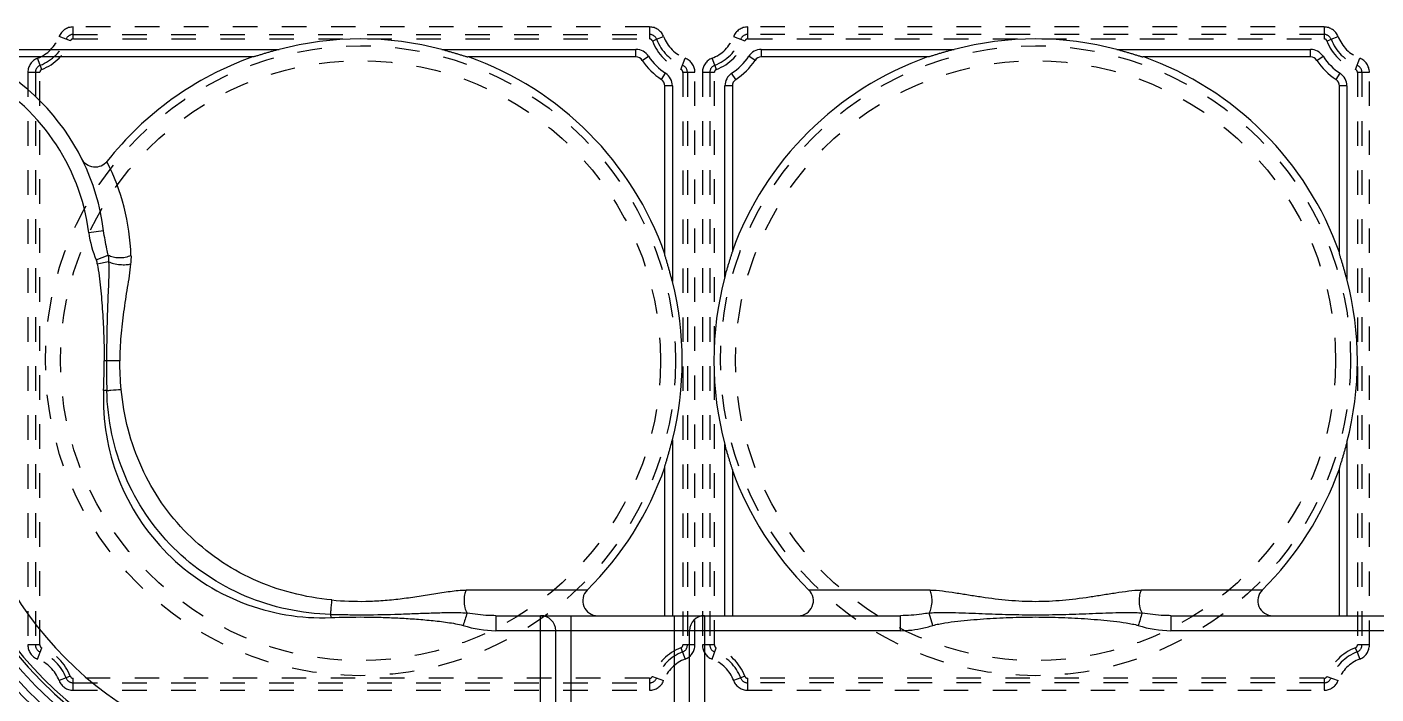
# Model space of a CAD drawing. Header units: millimetres. Extents: x -840 to 1682, y -9216 to -2117.
# Drawn here: x 574.1 to 664, y -2551.6 to -2507.1 of the extents above; entities that cross this region are included whole.
import ezdxf

# ---------------------------------------------------------------- set-up
doc = ezdxf.new("R2010")
doc.units = ezdxf.units.MM
doc.header["$LTSCALE"] = 16.335
doc.linetypes.add('HIDDEN', pattern=[0.2, 0.1, -0.1])
doc.layers.get('0').update_dxf_attribs({"linetype": 'CONTINUOUS'})
doc.layers.add('DEFAULT_2', color=8, linetype='HIDDEN')

msp = doc.modelspace()

# ---------------------------------------------------------------- linework, layer by layer
at = {"color": 7, "linetype": 'Continuous'}
for p, q in [((569.718, -2508.612), (590.907, -2508.612)), ((601.758, -2508.612), (614.695, -2508.612)), ((614.695, -2509.112), (614.695, -2508.612)), ((623.046, -2508.612), (623.046, -2509.112)), ((623.046, -2508.612), (635.907, -2508.612)), ((646.758, -2508.612), (659.657, -2508.612)), ((659.657, -2509.112), (659.657, -2508.612)), ((589.178, -2509.112), (570.871, -2509.112)), ((614.695, -2509.112), (603.487, -2509.112)), ((615.112, -2509.337), (615.53, -2509.062)), ((622.629, -2509.337), (622.211, -2509.062)), ((634.178, -2509.112), (623.046, -2509.112)), ((659.657, -2509.112), (648.487, -2509.112)), ((660.074, -2509.337), (660.492, -2509.062)), ((616.396, -2510.621), (616.671, -2510.203)), ((621.346, -2510.621), (621.071, -2510.203)), ((661.357, -2510.621), (661.632, -2510.203)), ((616.621, -2522.317), (616.621, -2511.038)), ((617.121, -2511.038), (616.621, -2511.038)), ((617.121, -2511.038), (617.121, -2524.085)), ((620.621, -2523.793), (620.621, -2511.038)), ((621.121, -2511.038), (620.621, -2511.038)), ((621.121, -2511.038), (621.121, -2522.101)), ((661.582, -2522.208), (661.582, -2511.038)), ((662.082, -2511.038), (661.582, -2511.038)), ((662.082, -2511.038), (662.082, -2523.937)), ((579.211, -2520.709), (578.219, -2520.836)), ((578.707, -2522.648), (579.514, -2522.334)), ((579.538, -2522.765), (578.779, -2522.918)), ((580.288, -2529.362), (579.245, -2529.362)), ((579.421, -2531.353), (579.203, -2531.345)), ((617.121, -2534.64), (617.121, -2546.362)), ((620.621, -2546.362), (620.621, -2534.932)), ((662.082, -2534.788), (662.082, -2546.362)), ((616.621, -2546.362), (616.621, -2536.408)), ((621.121, -2536.624), (621.121, -2546.362)), ((661.582, -2546.362), (661.582, -2536.517)), ((611.44, -2544.651), (603.371, -2544.651)), ((634.294, -2544.651), (626.224, -2544.651)), ((656.44, -2544.651), (648.371, -2544.651)), ((594.341, -2546.274), (594.35, -2546.492)), ((605.346, -2546.362), (605.346, -2547.362)), ((605.346, -2546.362), (632.319, -2546.362)), ((608.341, -2557.741), (608.341, -2546.362)), ((610.341, -2546.362), (610.341, -2557.488)), ((617.264, -2557.488), (617.264, -2546.362)), ((619.264, -2546.362), (619.264, -2557.741)), ((632.319, -2547.362), (632.319, -2546.362)), ((634.492, -2547.013), (634.229, -2546.188)), ((650.346, -2546.362), (677.319, -2546.362)), ((650.346, -2546.362), (650.346, -2547.362)), ((632.319, -2547.362), (605.346, -2547.362)), ((609.341, -2557.626), (609.341, -2547.362)), ((618.264, -2557.626), (618.264, -2547.362)), ((677.319, -2547.362), (650.346, -2547.362))]:
    msp.add_line(p, q, dxfattribs=at)
for centre, radius, start, end in [((564.332, -2522.612), 15, 7.29016, 81.70679), ((596.332, -2529.362), 21.448, 75.34658, 104.65342), ((641.332, -2529.362), 21.448, 75.34658, 104.65342), ((614.695, -2509.612), 1, 33.36701, 90), ((623.046, -2509.612), 1, 90, 146.63299), ((659.657, -2509.612), 1, 33.36701, 90), ((596.332, -2529.362), 21.494, 109.59012, 141.83756), ((596.332, -2529.362), 21.494, 19.28489, 70.40988), ((614.695, -2509.612), 0.5, 33.36701, 90), ((618.871, -2506.862), 4.5, 213.36701, 236.63299), ((618.871, -2506.862), 4, 213.36701, 236.63299), ((618.871, -2506.862), 4, 303.36701, 326.63299), ((641.332, -2529.362), 21.494, 109.59012, 160.10915), ((618.871, -2506.862), 4.5, 303.36701, 326.63299), ((623.046, -2509.612), 0.5, 90, 146.63299), ((641.332, -2529.362), 21.494, 19.59012, 70.40988), ((659.657, -2509.612), 0.5, 33.36701, 90), ((663.832, -2506.862), 4.5, 213.36701, 236.63299), ((663.832, -2506.862), 4, 213.36701, 236.63299), ((564.332, -2522.612), 14, 7.29006, 62.26808), ((616.121, -2511.038), 0.5, 0, 56.63299), ((616.121, -2511.038), 1, 0, 56.63299), ((621.621, -2511.038), 1, 123.36701, 180), ((621.621, -2511.038), 0.5, 123.36701, 180), ((661.082, -2511.038), 0.5, 0, 56.63299), ((661.082, -2511.038), 1, 0, 56.63299), ((565.756, -2522.912), 15.287, 2.11766, 26.54079), ((596.332, -2529.362), 21.448, 345.75453, 14.24547), ((641.332, -2529.362), 21.448, 164.94945, 195.05055), ((641.332, -2529.362), 21.448, 345.34658, 14.65342), ((530.881, -2529.342), 48.364, 357.62696, 359.97524), ((652.243, -2529.352), 72.85, 180.00801, 181.57417), ((593.832, -2531.862), 81.156, 180, 270), ((593.832, -2531.862), 80.657, 180, 270), ((593.832, -2531.862), 80.158, 180, 270), ((593.832, -2531.862), 79.659, 180, 270), ((593.832, -2531.862), 79.603, 180, 270), ((593.832, -2531.862), 79.104, 180, 270), ((593.832, -2531.862), 71.5, 180, 270), ((593.832, -2531.862), 70, 180, 270), ((593.832, -2531.862), 66, 180, 270), ((593.332, -2532.362), 27.5, 180, 269.99991), ((593.332, -2532.362), 27, 180, 270), ((593.533, -2532.362), 26.55, 180, 269.53745), ((593.533, -2532.362), 26.051, 180, 269.5359), ((596.332, -2529.362), 21.494, 314.65893, 340.71511), ((641.332, -2529.362), 21.494, 199.89085, 225.34107), ((641.332, -2529.362), 21.494, 314.65893, 340.40988), ((593.533, -2532.362), 25.834, 197.87834, 269.5359), ((593.533, -2532.362), 23.837, 197.87692, 269.53226), ((612.143, -2545.362), 1, 134.65939, 270.0415), ((625.522, -2545.362), 1, 269.95856, 45.34053), ((657.143, -2545.362), 1, 134.65935, 270.04149), ((848.284, -2624.4), 257.038, 162.28493, 162.47799), ((608.341, -2547.362), 1, 0, 90), ((619.264, -2547.362), 1, 90, 180), ((851.558, -2611.094), 213.242, 162.27914, 162.51185)]:
    msp.add_arc(centre, radius, start, end, dxfattribs=at)
for points, knots in [([(590.907, -2508.612), (590.75, -2508.654), (590.515, -2508.717), (590.204, -2508.806), (589.973, -2508.874), (589.746, -2508.942), (589.56, -2508.999), (589.417, -2509.044), (589.32, -2509.073), (589.247, -2509.096), (589.201, -2509.108), (589.184, -2509.112), (589.178, -2509.112)], [0, 0, 0, 0, 0.270583, 0.405386, 0.53937, 0.671759, 0.800789, 0.862701, 0.920962, 0.971232, 0.989837, 1, 1, 1, 1]), ([(601.758, -2508.612), (601.915, -2508.654), (602.15, -2508.717), (602.461, -2508.806), (602.692, -2508.874), (602.919, -2508.942), (603.105, -2508.999), (603.247, -2509.044), (603.345, -2509.073), (603.418, -2509.096), (603.464, -2509.108), (603.481, -2509.112), (603.487, -2509.112)], [0, 0, 0, 0, 0.270583, 0.405385, 0.53937, 0.671758, 0.800788, 0.8627, 0.920961, 0.971232, 0.989837, 1, 1, 1, 1]), ([(635.907, -2508.612), (635.75, -2508.654), (635.515, -2508.717), (635.204, -2508.806), (634.973, -2508.874), (634.746, -2508.942), (634.56, -2508.999), (634.417, -2509.044), (634.32, -2509.073), (634.247, -2509.096), (634.201, -2509.108), (634.184, -2509.112), (634.178, -2509.112)], [0, 0, 0, 0, 0.270583, 0.405386, 0.53937, 0.671759, 0.800789, 0.862701, 0.920962, 0.971232, 0.989837, 1, 1, 1, 1]), ([(646.758, -2508.612), (646.915, -2508.654), (647.15, -2508.717), (647.461, -2508.806), (647.692, -2508.874), (647.919, -2508.942), (648.105, -2508.999), (648.247, -2509.044), (648.345, -2509.073), (648.418, -2509.096), (648.464, -2509.108), (648.481, -2509.112), (648.487, -2509.112)], [0, 0, 0, 0, 0.270583, 0.405385, 0.53937, 0.671758, 0.800788, 0.8627, 0.920961, 0.971232, 0.989837, 1, 1, 1, 1]), ([(579.432, -2516.081), (579.329, -2516.212), (579.053, -2516.424), (578.54, -2516.5), (578.054, -2516.322), (577.825, -2516.058), (577.751, -2515.909)], [0, 0, 0, 0, 0.250055, 0.500014, 0.74993, 1, 1, 1, 1]), ([(579.514, -2522.334), (579.484, -2522.195), (579.368, -2521.656), (579.263, -2521.114), (579.211, -2520.709)], [0, 0, 0, 0, 0.2589, 1, 1, 1, 1]), ([(579.514, -2522.334), (579.518, -2522.369), (579.53, -2522.512), (579.534, -2522.656), (579.538, -2522.765)], [0, 0, 0, 0, 0.242733, 1, 1, 1, 1]), ([(581.033, -2522.347), (580.915, -2522.409), (580.645, -2522.494), (580.236, -2522.528), (579.846, -2522.483), (579.612, -2522.397), (579.514, -2522.334)], [0, 0, 0, 0, 0.254511, 0.53312, 0.778402, 1, 1, 1, 1]), ([(581.033, -2522.347), (581.035, -2522.393), (581.037, -2522.582), (581.023, -2522.77), (581.009, -2522.912)], [0, 0, 0, 0, 0.242357, 1, 1, 1, 1]), ([(617.121, -2524.085), (617.08, -2523.924), (617.017, -2523.685), (616.928, -2523.367), (616.86, -2523.131), (616.792, -2522.899), (616.735, -2522.71), (616.69, -2522.564), (616.66, -2522.463), (616.637, -2522.388), (616.626, -2522.341), (616.621, -2522.323), (616.621, -2522.317)], [0, 0, 0, 0, 0.269955, 0.404473, 0.538216, 0.670441, 0.799459, 0.861475, 0.919977, 0.970714, 0.989631, 1, 1, 1, 1]), ([(620.621, -2523.793), (620.662, -2523.639), (620.726, -2523.409), (620.815, -2523.104), (620.883, -2522.877), (620.952, -2522.655), (621.009, -2522.473), (621.053, -2522.334), (621.082, -2522.238), (621.104, -2522.167), (621.116, -2522.123), (621.121, -2522.107), (621.121, -2522.101)], [0, 0, 0, 0, 0.271203, 0.406287, 0.540509, 0.673056, 0.802092, 0.863898, 0.921917, 0.971727, 0.990032, 1, 1, 1, 1]), ([(662.082, -2523.937), (662.041, -2523.78), (661.978, -2523.545), (661.889, -2523.234), (661.821, -2523.003), (661.753, -2522.776), (661.696, -2522.59), (661.651, -2522.447), (661.622, -2522.35), (661.599, -2522.277), (661.587, -2522.231), (661.582, -2522.214), (661.582, -2522.208)], [0, 0, 0, 0, 0.270583, 0.405386, 0.539371, 0.671759, 0.800789, 0.862701, 0.920962, 0.971232, 0.989837, 1, 1, 1, 1]), ([(578.779, -2522.918), (578.884, -2523.44), (579.011, -2524.506), (579.144, -2526.113), (579.226, -2527.736), (579.245, -2528.82), (579.245, -2529.362)], [0, 0, 0, 0, 0.246732, 0.497105, 0.748308, 1, 1, 1, 1]), ([(579.538, -2522.765), (579.572, -2523.311), (579.543, -2524.135), (579.489, -2525.23), (579.447, -2526.331), (579.417, -2527.709), (579.405, -2528.811), (579.393, -2529.362)], [0, 0, 0, 0, 0.248541, 0.373649, 0.498837, 0.749366, 1, 1, 1, 1]), ([(579.538, -2522.765), (579.643, -2522.817), (579.896, -2522.898), (580.291, -2522.961), (580.674, -2522.969), (580.911, -2522.938), (581.009, -2522.912)], [0, 0, 0, 0, 0.235449, 0.525185, 0.797615, 1, 1, 1, 1]), ([(581.009, -2522.912), (580.957, -2523.44), (580.783, -2524.5), (580.529, -2526.098), (580.336, -2527.723), (580.29, -2528.816), (580.288, -2529.362)], [0, 0, 0, 0, 0.244814, 0.495459, 0.7476, 1, 1, 1, 1]), ([(579.203, -2531.344), (579.12, -2533.333), (579.808, -2537.391), (583.171, -2542.523), (588.303, -2545.886), (592.362, -2546.574), (594.35, -2546.492)], [0, 0, 0, 0, 0.249993, 0.49999, 0.749985, 1, 1, 1, 1]), ([(579.421, -2531.353), (579.51, -2531.345), (579.83, -2531.314), (580.15, -2531.287), (580.38, -2531.274)], [0, 0, 0, 0, 0.280423, 1, 1, 1, 1]), ([(594.341, -2546.274), (592.402, -2546.226), (588.516, -2545.407), (583.595, -2542.1), (580.288, -2537.179), (579.469, -2533.293), (579.421, -2531.353)], [0, 0, 0, 0, 0.251102, 0.500008, 0.748914, 1, 1, 1, 1]), ([(594.421, -2545.314), (592.631, -2545.148), (589.081, -2544.245), (584.563, -2541.132), (581.45, -2536.614), (580.547, -2533.064), (580.38, -2531.274)], [0, 0, 0, 0, 0.250811, 0.5, 0.749188, 1, 1, 1, 1]), ([(616.621, -2536.408), (616.621, -2536.402), (616.626, -2536.384), (616.637, -2536.337), (616.66, -2536.262), (616.69, -2536.161), (616.735, -2536.015), (616.792, -2535.825), (616.86, -2535.593), (616.928, -2535.358), (617.017, -2535.04), (617.08, -2534.8), (617.121, -2534.64)], [0, 0, 0, 0, 0.010369, 0.029286, 0.080023, 0.138525, 0.200541, 0.329559, 0.461784, 0.595527, 0.730045, 1, 1, 1, 1]), ([(621.121, -2536.624), (621.121, -2536.618), (621.116, -2536.602), (621.104, -2536.558), (621.082, -2536.487), (621.053, -2536.391), (621.009, -2536.252), (620.952, -2536.07), (620.883, -2535.848), (620.815, -2535.621), (620.726, -2535.316), (620.662, -2535.086), (620.621, -2534.932)], [0, 0, 0, 0, 0.009968, 0.028273, 0.078083, 0.136102, 0.197908, 0.326944, 0.459491, 0.593713, 0.728797, 1, 1, 1, 1]), ([(662.082, -2534.788), (662.041, -2534.945), (661.978, -2535.18), (661.889, -2535.491), (661.821, -2535.722), (661.753, -2535.949), (661.696, -2536.135), (661.651, -2536.277), (661.622, -2536.375), (661.599, -2536.448), (661.587, -2536.494), (661.582, -2536.511), (661.582, -2536.517)], [0, 0, 0, 0, 0.270583, 0.405385, 0.53937, 0.671758, 0.800788, 0.8627, 0.920961, 0.971232, 0.989837, 1, 1, 1, 1]), ([(594.421, -2545.314), (595.177, -2545.39), (596.319, -2545.431), (597.836, -2545.359), (598.969, -2545.244), (600.093, -2545.087), (601.205, -2544.908), (602.122, -2544.763), (602.842, -2544.674), (603.197, -2544.651), (603.371, -2544.651)], [0, 0, 0, 0, 0.253153, 0.379761, 0.506299, 0.632578, 0.758142, 0.881743, 0.942105, 1, 1, 1, 1]), ([(603.371, -2544.651), (603.322, -2544.754), (603.254, -2544.99), (603.232, -2545.233), (603.232, -2545.362)], [0, 0, 0, 0, 0.468773, 1, 1, 1, 1]), ([(634.294, -2544.651), (634.572, -2544.648), (635.14, -2544.709), (635.995, -2544.833), (636.868, -2544.974), (638.047, -2545.159), (639.533, -2545.348), (641.332, -2545.435), (643.132, -2545.348), (644.618, -2545.159), (645.797, -2544.974), (646.67, -2544.833), (647.525, -2544.709), (648.092, -2544.648), (648.371, -2544.651)], [0, 0, 0, 0, 0.058884, 0.120407, 0.182988, 0.246143, 0.372981, 0.499999, 0.627015, 0.753852, 0.817007, 0.879586, 0.941117, 1, 1, 1, 1]), ([(634.433, -2545.362), (634.433, -2545.233), (634.411, -2544.99), (634.343, -2544.754), (634.294, -2544.651)], [0, 0, 0, 0, 0.531227, 1, 1, 1, 1]), ([(648.371, -2544.651), (648.322, -2544.754), (648.254, -2544.99), (648.232, -2545.233), (648.232, -2545.362)], [0, 0, 0, 0, 0.468773, 1, 1, 1, 1]), ([(594.341, -2546.274), (594.35, -2546.184), (594.381, -2545.865), (594.408, -2545.545), (594.421, -2545.315)], [0, 0, 0, 0, 0.280881, 1, 1, 1, 1]), ([(603.232, -2545.362), (603.232, -2545.519), (603.262, -2545.805), (603.362, -2546.081), (603.435, -2546.188)], [0, 0, 0, 0, 0.547281, 1, 1, 1, 1]), ([(634.23, -2546.188), (634.303, -2546.081), (634.403, -2545.805), (634.433, -2545.519), (634.433, -2545.362)], [0, 0, 0, 0, 0.452719, 1, 1, 1, 1]), ([(648.232, -2545.362), (648.232, -2545.519), (648.262, -2545.805), (648.362, -2546.081), (648.435, -2546.188)], [0, 0, 0, 0, 0.547281, 1, 1, 1, 1]), ([(594.341, -2546.274), (594.722, -2546.28), (595.483, -2546.296), (597.005, -2546.308), (598.526, -2546.273), (600.046, -2546.216), (600.995, -2546.181), (601.753, -2546.156), (602.319, -2546.15), (602.879, -2546.153), (603.252, -2546.161), (603.435, -2546.188)], [0, 0, 0, 0, 0.12548, 0.250959, 0.501904, 0.627315, 0.752561, 0.81503, 0.877337, 0.939214, 1, 1, 1, 1]), ([(594.35, -2546.492), (595.095, -2546.461), (596.213, -2546.44), (597.702, -2546.466), (598.818, -2546.511), (599.93, -2546.579), (600.854, -2546.657), (601.589, -2546.736), (602.134, -2546.805), (602.663, -2546.89), (603.009, -2546.962), (603.173, -2547.013)], [0, 0, 0, 0, 0.252314, 0.378494, 0.50456, 0.630427, 0.755944, 0.818455, 0.880639, 0.942068, 1, 1, 1, 1]), ([(605.346, -2546.362), (605.189, -2546.362), (604.549, -2546.346), (603.911, -2546.27), (603.435, -2546.188)], [0, 0, 0, 0, 0.245261, 1, 1, 1, 1]), ([(634.23, -2546.188), (634.07, -2546.215), (633.437, -2546.313), (632.796, -2546.362), (632.319, -2546.362)], [0, 0, 0, 0, 0.254316, 1, 1, 1, 1]), ([(634.229, -2546.188), (634.372, -2546.166), (634.662, -2546.153), (635.099, -2546.153), (635.541, -2546.15), (636.132, -2546.162), (636.873, -2546.188), (637.764, -2546.222), (638.655, -2546.255), (639.844, -2546.289), (641.332, -2546.309), (642.82, -2546.289), (644.009, -2546.255), (644.9, -2546.222), (645.791, -2546.189), (646.532, -2546.162), (647.123, -2546.151), (647.565, -2546.153), (648.002, -2546.152), (648.292, -2546.167), (648.435, -2546.188)], [0, 0, 0, 0, 0.030363, 0.061196, 0.092306, 0.123514, 0.1861, 0.24882, 0.311592, 0.374388, 0.499997, 0.625605, 0.688401, 0.751173, 0.813891, 0.876478, 0.90769, 0.938797, 0.969626, 1, 1, 1, 1]), ([(634.492, -2547.013), (634.618, -2546.974), (634.885, -2546.913), (635.434, -2546.817), (636.141, -2546.726), (636.998, -2546.64), (638.15, -2546.549), (639.595, -2546.472), (641.334, -2546.439), (643.072, -2546.472), (644.517, -2546.549), (645.669, -2546.64), (646.526, -2546.726), (647.233, -2546.817), (647.781, -2546.914), (648.047, -2546.974), (648.173, -2547.013)], [0, 0, 0, 0, 0.028881, 0.059412, 0.121646, 0.184388, 0.247352, 0.373606, 0.500079, 0.626552, 0.752805, 0.815769, 0.87851, 0.940741, 0.97126, 1, 1, 1, 1]), ([(650.346, -2546.362), (650.189, -2546.362), (649.549, -2546.346), (648.911, -2546.27), (648.435, -2546.188)], [0, 0, 0, 0, 0.245261, 1, 1, 1, 1]), ([(632.319, -2547.362), (632.503, -2547.363), (632.963, -2547.342), (633.693, -2547.236), (634.229, -2547.095), (634.492, -2547.013)], [0, 0, 0, 0, 0.250031, 0.625013, 1, 1, 1, 1])]:
    msp.add_open_spline(points, degree=3, knots=knots, dxfattribs=at)
for points in [[(578.219, -2520.836), (578.299, -2521.456), (578.481, -2522.065), (578.707, -2522.648)], [(578.707, -2522.648), (578.738, -2522.736), (578.762, -2522.826), (578.779, -2522.918)], [(580.38, -2531.274), (580.321, -2530.639), (580.288, -2530), (580.288, -2529.362)], [(603.173, -2547.013), (603.872, -2547.236), (604.612, -2547.362), (605.346, -2547.362)], [(648.173, -2547.013), (648.872, -2547.236), (649.612, -2547.362), (650.346, -2547.362)]]:
    msp.add_open_spline(points, degree=3, dxfattribs=at)
at = {"layer": 'DEFAULT_2', "color": 8, "linetype": 'HIDDEN'}
for p, q in [((576.991, -2508.041), (576.244, -2507.755)), ((577.178, -2507.912), (577.178, -2507.112)), ((615.601, -2507.112), (577.178, -2507.112)), ((577.178, -2507.612), (615.601, -2507.612)), ((577.19, -2507.912), (615.601, -2507.912)), ((615.601, -2507.112), (615.601, -2507.912)), ((615.792, -2508.051), (616.068, -2507.934)), ((616.068, -2507.934), (616.535, -2507.755)), ((621.206, -2507.755), (621.953, -2508.041)), ((622.14, -2507.912), (622.14, -2507.112)), ((660.563, -2507.112), (622.14, -2507.112)), ((660.563, -2507.612), (622.14, -2507.612)), ((622.152, -2507.912), (660.563, -2507.912)), ((660.563, -2507.112), (660.563, -2507.912)), ((660.753, -2508.051), (661.03, -2507.934)), ((661.03, -2507.934), (661.497, -2507.755)), ((574.98, -2509.665), (574.801, -2509.198)), ((575.097, -2509.941), (574.98, -2509.665)), ((617.692, -2509.945), (617.978, -2509.198)), ((619.942, -2509.665), (619.763, -2509.198)), ((620.059, -2509.941), (619.942, -2509.665)), ((662.654, -2509.945), (662.94, -2509.198)), ((574.159, -2510.132), (574.159, -2548.317)), ((574.159, -2510.132), (574.959, -2510.132)), ((574.659, -2510.132), (574.659, -2548.317)), ((574.959, -2548.305), (574.959, -2510.132)), ((617.821, -2510.132), (618.621, -2510.132)), ((617.821, -2510.143), (617.821, -2548.317)), ((618.121, -2510.132), (618.121, -2548.317)), ((618.621, -2548.317), (618.621, -2510.132)), ((619.121, -2510.132), (619.121, -2548.317)), ((619.121, -2510.132), (619.921, -2510.132)), ((619.621, -2510.132), (619.621, -2548.317)), ((619.921, -2548.305), (619.921, -2510.132)), ((662.782, -2510.132), (663.582, -2510.132)), ((662.782, -2510.143), (662.782, -2548.317)), ((663.082, -2510.132), (663.082, -2548.317)), ((663.582, -2548.317), (663.582, -2510.132)), ((574.959, -2548.317), (574.159, -2548.317)), ((618.621, -2548.317), (617.821, -2548.317)), ((619.921, -2548.317), (619.121, -2548.317)), ((663.582, -2548.317), (662.782, -2548.317)), ((574.801, -2549.251), (575.087, -2548.503)), ((617.682, -2548.507), (617.799, -2548.784)), ((617.799, -2548.784), (617.978, -2549.251)), ((619.763, -2549.251), (620.049, -2548.503)), ((662.644, -2548.507), (662.761, -2548.784)), ((662.761, -2548.784), (662.94, -2549.251)), ((576.711, -2550.514), (576.244, -2550.693)), ((576.988, -2550.398), (576.711, -2550.514)), ((577.178, -2551.336), (577.178, -2550.536)), ((615.589, -2550.536), (577.178, -2550.536)), ((577.178, -2550.836), (615.601, -2550.836)), ((615.601, -2550.536), (615.601, -2551.336)), ((615.788, -2550.407), (616.535, -2550.693)), ((621.673, -2550.514), (621.206, -2550.693)), ((621.949, -2550.398), (621.673, -2550.514)), ((622.14, -2551.336), (622.14, -2550.536)), ((660.551, -2550.536), (622.14, -2550.536)), ((660.563, -2550.836), (622.14, -2550.836)), ((660.563, -2550.536), (660.563, -2551.336)), ((660.75, -2550.407), (661.497, -2550.693)), ((577.178, -2551.336), (615.601, -2551.336)), ((622.14, -2551.336), (660.563, -2551.336))]:
    msp.add_line(p, q, dxfattribs=at)
for centre, radius in [((596.332, -2529.362), 21), ((641.332, -2529.362), 21), ((596.332, -2529.362), 20), ((641.332, -2529.362), 20)]:
    msp.add_circle(centre, radius, dxfattribs=at)
for centre, radius, start, end in [((573.909, -2506.862), 2.5, 290.92483, 339.07517), ((573.909, -2506.862), 3, 290.92483, 339.07517), ((577.178, -2508.112), 1, 90, 159.07517), ((577.178, -2508.112), 0.5, 90, 159.07517), ((615.601, -2508.112), 1, 20.92483, 90), ((615.601, -2508.112), 0.5, 20.92483, 90), ((618.871, -2506.862), 3, 200.92483, 249.07517), ((618.871, -2506.862), 2.5, 200.92483, 249.07517), ((618.871, -2506.862), 2.5, 290.92483, 339.07517), ((618.871, -2506.862), 3, 290.92483, 339.07517), ((622.14, -2508.112), 1, 90, 159.07517), ((622.14, -2508.112), 0.5, 90, 159.07517), ((660.563, -2508.112), 1, 20.92483, 90), ((660.563, -2508.112), 0.5, 20.92483, 90), ((663.832, -2506.862), 3, 200.92483, 249.07517), ((663.832, -2506.862), 2.5, 200.92483, 249.07517), ((573.909, -2506.862), 3.3, 291.01342, 339.07517), ((618.871, -2506.862), 3.3, 201.01342, 249.07517), ((618.871, -2506.862), 3.3, 291.01342, 339.07517), ((663.832, -2506.862), 3.3, 201.01342, 249.07517), ((575.159, -2510.132), 1, 110.92483, 180), ((575.159, -2510.132), 0.5, 110.92483, 180), ((617.621, -2510.132), 0.5, 360, 69.07517), ((617.621, -2510.132), 1, 0, 69.07517), ((620.121, -2510.132), 1, 110.92483, 180), ((620.121, -2510.132), 0.5, 110.92483, 180), ((662.582, -2510.132), 0.5, 360, 69.07517), ((662.582, -2510.132), 1, 0, 69.07517), ((593.832, -2531.862), 81.099, 180, 270), ((593.832, -2531.862), 68.5, 180, 270), ((575.159, -2548.317), 1, 180, 249.07517), ((575.159, -2548.317), 0.5, 180, 249.07517), ((617.621, -2548.317), 0.5, 290.92483, 0), ((617.621, -2548.317), 1, 290.92483, 0), ((620.121, -2548.317), 1, 180, 249.07517), ((620.121, -2548.317), 0.5, 180, 249.07517), ((662.582, -2548.317), 0.5, 290.92483, 0), ((662.582, -2548.317), 1, 290.92483, 360), ((573.909, -2551.586), 2.5, 20.92483, 69.07517), ((573.909, -2551.586), 3, 20.92483, 69.07517), ((573.909, -2551.586), 3.3, 21.01342, 69.07517), ((618.871, -2551.586), 3.3, 111.01342, 159.07517), ((618.871, -2551.586), 3, 110.92483, 159.07517), ((618.871, -2551.586), 2.5, 110.92483, 159.07517), ((618.871, -2551.586), 2.5, 20.92483, 69.07517), ((618.871, -2551.586), 3, 20.92483, 69.07517), ((618.871, -2551.586), 3.3, 21.01342, 69.07517), ((663.832, -2551.586), 3.3, 111.01342, 159.07517), ((663.832, -2551.586), 3, 110.92483, 159.07517), ((663.832, -2551.586), 2.5, 110.92483, 159.07517), ((577.178, -2550.336), 1, 200.92483, 270), ((577.178, -2550.336), 0.5, 200.92483, 270), ((615.601, -2550.336), 0.5, 270, 339.07517), ((615.601, -2550.336), 1, 270, 339.07517), ((622.14, -2550.336), 1, 200.92483, 270), ((622.14, -2550.336), 0.5, 200.92483, 270), ((660.563, -2550.336), 0.5, 270, 339.07517), ((660.563, -2550.336), 1, 270, 339.07517)]:
    msp.add_arc(centre, radius, start, end, dxfattribs=at)
for points, knots in [([(577.19, -2507.912), (577.148, -2507.91), (577.062, -2507.932), (577.006, -2508.002), (576.991, -2508.041)], [0, 0, 0, 0, 0.49996, 1, 1, 1, 1]), ([(615.79, -2508.046), (615.777, -2508.007), (615.724, -2507.938), (615.642, -2507.912), (615.601, -2507.912)], [0, 0, 0, 0, 0.499817, 1, 1, 1, 1]), ([(622.152, -2507.912), (622.11, -2507.91), (622.024, -2507.932), (621.968, -2508.002), (621.953, -2508.041)], [0, 0, 0, 0, 0.49996, 1, 1, 1, 1]), ([(660.752, -2508.046), (660.739, -2508.007), (660.686, -2507.938), (660.604, -2507.912), (660.563, -2507.912)], [0, 0, 0, 0, 0.499817, 1, 1, 1, 1]), ([(575.092, -2509.943), (575.054, -2509.956), (574.985, -2510.009), (574.959, -2510.091), (574.959, -2510.132)], [0, 0, 0, 0, 0.499817, 1, 1, 1, 1]), ([(617.821, -2510.143), (617.823, -2510.102), (617.801, -2510.016), (617.731, -2509.96), (617.692, -2509.945)], [0, 0, 0, 0, 0.49996, 1, 1, 1, 1]), ([(620.054, -2509.943), (620.016, -2509.956), (619.947, -2510.009), (619.921, -2510.091), (619.921, -2510.132)], [0, 0, 0, 0, 0.499817, 1, 1, 1, 1]), ([(662.782, -2510.143), (662.785, -2510.102), (662.762, -2510.016), (662.693, -2509.96), (662.654, -2509.945)], [0, 0, 0, 0, 0.49996, 1, 1, 1, 1]), ([(574.959, -2548.305), (574.957, -2548.346), (574.979, -2548.433), (575.048, -2548.489), (575.087, -2548.503)], [0, 0, 0, 0, 0.49996, 1, 1, 1, 1]), ([(617.687, -2548.505), (617.726, -2548.493), (617.795, -2548.439), (617.821, -2548.357), (617.821, -2548.317)], [0, 0, 0, 0, 0.499817, 1, 1, 1, 1]), ([(619.921, -2548.305), (619.918, -2548.346), (619.941, -2548.433), (620.01, -2548.489), (620.049, -2548.503)], [0, 0, 0, 0, 0.49996, 1, 1, 1, 1]), ([(662.649, -2548.505), (662.687, -2548.493), (662.756, -2548.439), (662.782, -2548.357), (662.782, -2548.317)], [0, 0, 0, 0, 0.499817, 1, 1, 1, 1]), ([(576.989, -2550.402), (577.002, -2550.441), (577.055, -2550.51), (577.137, -2550.536), (577.178, -2550.536)], [0, 0, 0, 0, 0.500005, 1, 1, 1, 1]), ([(615.589, -2550.536), (615.631, -2550.538), (615.717, -2550.516), (615.773, -2550.446), (615.788, -2550.407)], [0, 0, 0, 0, 0.49996, 1, 1, 1, 1]), ([(621.951, -2550.402), (621.964, -2550.441), (622.017, -2550.51), (622.099, -2550.536), (622.14, -2550.536)], [0, 0, 0, 0, 0.500005, 1, 1, 1, 1]), ([(660.551, -2550.536), (660.593, -2550.538), (660.679, -2550.516), (660.735, -2550.446), (660.75, -2550.407)], [0, 0, 0, 0, 0.49996, 1, 1, 1, 1])]:
    msp.add_open_spline(points, degree=3, knots=knots, dxfattribs=at)

doc.saveas('drawing.dxf')
